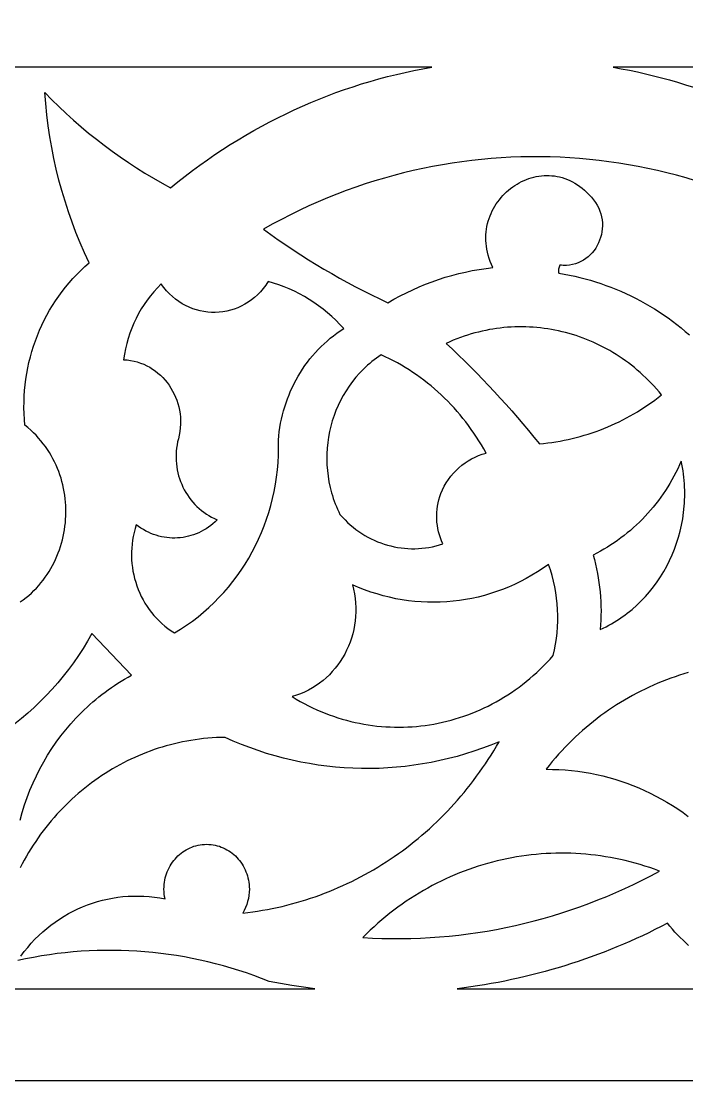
# Model space of a CAD drawing. Extents: x -1429 to -724, y 80 to 630.
# Drawn here: x -1075.7 to -1039.6, y 144.7 to 202.2 of the extents above; entities that cross this region are included whole.
import ezdxf

# ---------------------------------------------------------------- set-up
doc = ezdxf.new("R2010")
doc.units = 0
doc.layers.add('LAYER_1', color=18, linetype='CONTINUOUS')

msp = doc.modelspace()

# ---------------------------------------------------------------- linework, layer by layer
at = {"layer": 'LAYER_1'}
for points in [[(-784.299, 144.673), (-1369.299, 144.673), (-1369.299, 569.673), (-994.512, 569.673), (-784.299, 409.912)], [(-1062.364, 187.948), (-1062.431, 187.85), (-1062.571, 187.665), (-1062.72, 187.491), (-1062.877, 187.33), (-1063.042, 187.182), (-1063.213, 187.046), (-1063.39, 186.922), (-1063.573, 186.811), (-1063.761, 186.712), (-1063.954, 186.626), (-1064.15, 186.552), (-1064.35, 186.491), (-1064.552, 186.442), (-1064.756, 186.406), (-1064.961, 186.383), (-1065.168, 186.372), (-1065.375, 186.373), (-1065.581, 186.388), (-1065.786, 186.414), (-1065.99, 186.454), (-1066.192, 186.506), (-1066.391, 186.571), (-1066.587, 186.648), (-1066.779, 186.738), (-1066.966, 186.841), (-1067.149, 186.956), (-1067.325, 187.085), (-1067.496, 187.226), (-1067.659, 187.379), (-1067.815, 187.546), (-1067.89, 187.634), (-1067.963, 187.725), (-1068.034, 187.819), (-1068.102, 187.917), (-1068.307, 187.71), (-1068.501, 187.495), (-1068.687, 187.272), (-1068.862, 187.041), (-1069.028, 186.802), (-1069.184, 186.557), (-1069.329, 186.305), (-1069.464, 186.048), (-1069.588, 185.784), (-1069.702, 185.515), (-1069.804, 185.24), (-1069.896, 184.961), (-1069.976, 184.678), (-1070.044, 184.391), (-1070.101, 184.099), (-1070.145, 183.805), (-1069.953, 183.791), (-1069.764, 183.765), (-1069.58, 183.728), (-1069.4, 183.681), (-1069.224, 183.623), (-1069.054, 183.555), (-1068.888, 183.478), (-1068.728, 183.392), (-1068.574, 183.296), (-1068.426, 183.193), (-1068.284, 183.081), (-1068.148, 182.962), (-1068.019, 182.835), (-1067.897, 182.701), (-1067.782, 182.561), (-1067.674, 182.414), (-1067.575, 182.262), (-1067.483, 182.104), (-1067.399, 181.941), (-1067.324, 181.773), (-1067.258, 181.6), (-1067.2, 181.424), (-1067.152, 181.244), (-1067.113, 181.06), (-1067.084, 180.874), (-1067.065, 180.685), (-1067.056, 180.494), (-1067.058, 180.301), (-1067.07, 180.106), (-1067.093, 179.911), (-1067.128, 179.714), (-1067.174, 179.517), (-1067.215, 179.347), (-1067.247, 179.176), (-1067.272, 179.005), (-1067.289, 178.835), (-1067.298, 178.664), (-1067.299, 178.495), (-1067.293, 178.326), (-1067.28, 178.159), (-1067.26, 177.993), (-1067.232, 177.829), (-1067.198, 177.667), (-1067.157, 177.507), (-1067.108, 177.349), (-1067.054, 177.194), (-1066.992, 177.041), (-1066.925, 176.892), (-1066.851, 176.746), (-1066.771, 176.604), (-1066.684, 176.465), (-1066.592, 176.331), (-1066.494, 176.201), (-1066.391, 176.075), (-1066.281, 175.954), (-1066.166, 175.838), (-1066.046, 175.728), (-1065.921, 175.622), (-1065.79, 175.523), (-1065.654, 175.429), (-1065.514, 175.342), (-1065.368, 175.261), (-1065.218, 175.187), (-1065.064, 175.12), (-1065.178, 175.009), (-1065.296, 174.905), (-1065.418, 174.807), (-1065.543, 174.716), (-1065.671, 174.631), (-1065.802, 174.553), (-1065.935, 174.481), (-1066.071, 174.416), (-1066.208, 174.357), (-1066.348, 174.305), (-1066.489, 174.26), (-1066.632, 174.221), (-1066.776, 174.189), (-1066.921, 174.163), (-1067.067, 174.144), (-1067.214, 174.132), (-1067.361, 174.126), (-1067.508, 174.127), (-1067.655, 174.135), (-1067.801, 174.149), (-1067.947, 174.17), (-1068.093, 174.198), (-1068.237, 174.233), (-1068.381, 174.274), (-1068.523, 174.322), (-1068.663, 174.377), (-1068.802, 174.439), (-1068.938, 174.507), (-1069.072, 174.582), (-1069.204, 174.665), (-1069.333, 174.754), (-1069.459, 174.85), (-1069.523, 174.64), (-1069.578, 174.43), (-1069.624, 174.219), (-1069.66, 174.008), (-1069.688, 173.796), (-1069.707, 173.584), (-1069.716, 173.372), (-1069.718, 173.161), (-1069.71, 172.951), (-1069.694, 172.742), (-1069.67, 172.534), (-1069.637, 172.328), (-1069.596, 172.124), (-1069.547, 171.922), (-1069.49, 171.723), (-1069.425, 171.526), (-1069.352, 171.333), (-1069.272, 171.143), (-1069.183, 170.956), (-1069.088, 170.773), (-1068.985, 170.595), (-1068.874, 170.42), (-1068.756, 170.251), (-1068.631, 170.087), (-1068.499, 169.927), (-1068.36, 169.774), (-1068.215, 169.626), (-1068.062, 169.484), (-1067.903, 169.349), (-1067.737, 169.22), (-1067.565, 169.099), (-1067.386, 168.984), (-1067.054, 169.186), (-1066.729, 169.399), (-1066.413, 169.623), (-1066.106, 169.858), (-1065.808, 170.102), (-1065.519, 170.357), (-1065.239, 170.621), (-1064.969, 170.894), (-1064.708, 171.176), (-1064.457, 171.466), (-1064.216, 171.765), (-1063.986, 172.072), (-1063.765, 172.387), (-1063.555, 172.709), (-1063.355, 173.038), (-1063.167, 173.374), (-1062.989, 173.717), (-1062.822, 174.066), (-1062.666, 174.42), (-1062.522, 174.78), (-1062.39, 175.146), (-1062.269, 175.517), (-1062.16, 175.892), (-1062.063, 176.271), (-1061.978, 176.655), (-1061.906, 177.043), (-1061.846, 177.434), (-1061.799, 177.828), (-1061.765, 178.225), (-1061.744, 178.624), (-1061.736, 179.026), (-1061.742, 179.43), (-1061.721, 179.664), (-1061.695, 179.897), (-1061.662, 180.128), (-1061.622, 180.357), (-1061.576, 180.584), (-1061.523, 180.809), (-1061.465, 181.031), (-1061.4, 181.252), (-1061.329, 181.47), (-1061.252, 181.685), (-1061.169, 181.898), (-1061.08, 182.107), (-1060.986, 182.314), (-1060.886, 182.517), (-1060.78, 182.718), (-1060.669, 182.915), (-1060.552, 183.108), (-1060.429, 183.298), (-1060.302, 183.483), (-1060.169, 183.665), (-1060.031, 183.843), (-1059.888, 184.017), (-1059.74, 184.186), (-1059.587, 184.351), (-1059.429, 184.512), (-1059.266, 184.667), (-1059.099, 184.818), (-1058.927, 184.964), (-1058.75, 185.105), (-1058.569, 185.24), (-1058.384, 185.37), (-1058.194, 185.495), (-1058.406, 185.723), (-1058.626, 185.943), (-1058.852, 186.154), (-1059.084, 186.356), (-1059.323, 186.55), (-1059.568, 186.734), (-1059.819, 186.91), (-1060.076, 187.075), (-1060.337, 187.232), (-1060.604, 187.379), (-1060.876, 187.516), (-1061.152, 187.643), (-1061.433, 187.76), (-1061.718, 187.866), (-1062.007, 187.963), (-1062.3, 188.049)], [(-1048.707, 185.588), (-1048.906, 185.584), (-1049.105, 185.575), (-1049.304, 185.562), (-1049.503, 185.545), (-1049.702, 185.524), (-1049.9, 185.498), (-1050.099, 185.468), (-1050.297, 185.434), (-1050.495, 185.396), (-1050.692, 185.353), (-1050.89, 185.307), (-1051.086, 185.256), (-1051.282, 185.2), (-1051.478, 185.14), (-1051.672, 185.076), (-1051.867, 185.008), (-1052.06, 184.935), (-1052.252, 184.858), (-1052.444, 184.777), (-1052.634, 184.691), (-1052.298, 184.371), (-1051.965, 184.049), (-1051.634, 183.724), (-1051.305, 183.396), (-1050.98, 183.066), (-1050.657, 182.732), (-1050.337, 182.395), (-1050.019, 182.056), (-1049.705, 181.714), (-1049.393, 181.369), (-1049.084, 181.021), (-1048.777, 180.67), (-1048.474, 180.317), (-1048.173, 179.961), (-1047.875, 179.602), (-1047.581, 179.241), (-1047.355, 179.262), (-1047.131, 179.287), (-1046.907, 179.317), (-1046.684, 179.35), (-1046.462, 179.388), (-1046.24, 179.43), (-1046.02, 179.476), (-1045.8, 179.526), (-1045.582, 179.58), (-1045.364, 179.638), (-1045.148, 179.7), (-1044.933, 179.766), (-1044.719, 179.836), (-1044.506, 179.911), (-1044.295, 179.988), (-1044.085, 180.07), (-1043.876, 180.156), (-1043.669, 180.246), (-1043.463, 180.339), (-1043.259, 180.436), (-1043.057, 180.537), (-1042.856, 180.642), (-1042.657, 180.751), (-1042.46, 180.863), (-1042.264, 180.979), (-1042.07, 181.099), (-1041.879, 181.223), (-1041.689, 181.35), (-1041.501, 181.481), (-1041.315, 181.615), (-1041.132, 181.753), (-1040.95, 181.895), (-1041.086, 182.059), (-1041.225, 182.22), (-1041.367, 182.377), (-1041.511, 182.53), (-1041.658, 182.68), (-1041.807, 182.827), (-1041.959, 182.969), (-1042.113, 183.109), (-1042.269, 183.244), (-1042.427, 183.376), (-1042.587, 183.504), (-1042.75, 183.629), (-1042.915, 183.749), (-1043.081, 183.867), (-1043.25, 183.98), (-1043.42, 184.09), (-1043.592, 184.196), (-1043.766, 184.298), (-1043.942, 184.396), (-1044.119, 184.491), (-1044.298, 184.582), (-1044.478, 184.668), (-1044.66, 184.752), (-1044.843, 184.831), (-1045.028, 184.906), (-1045.213, 184.978), (-1045.4, 185.046), (-1045.588, 185.11), (-1045.778, 185.169), (-1045.968, 185.225), (-1046.159, 185.277), (-1046.351, 185.325), (-1046.544, 185.37), (-1046.738, 185.41), (-1046.933, 185.446), (-1047.128, 185.478), (-1047.324, 185.506), (-1047.52, 185.53), (-1047.717, 185.55), (-1047.914, 185.566), (-1048.112, 185.578), (-1048.31, 185.585), (-1048.509, 185.589)], [(-1056.296, 183.978), (-1056.422, 183.888), (-1056.546, 183.795), (-1056.668, 183.7), (-1056.786, 183.602), (-1056.902, 183.501), (-1057.125, 183.293), (-1057.338, 183.075), (-1057.539, 182.848), (-1057.728, 182.613), (-1057.906, 182.37), (-1058.073, 182.119), (-1058.228, 181.861), (-1058.37, 181.597), (-1058.501, 181.326), (-1058.62, 181.05), (-1058.726, 180.769), (-1058.82, 180.484), (-1058.902, 180.194), (-1058.971, 179.901), (-1059.027, 179.604), (-1059.07, 179.305), (-1059.101, 179.004), (-1059.118, 178.702), (-1059.121, 178.398), (-1059.112, 178.093), (-1059.089, 177.788), (-1059.052, 177.484), (-1059.002, 177.18), (-1058.937, 176.878), (-1058.859, 176.577), (-1058.814, 176.428), (-1058.766, 176.279), (-1058.714, 176.131), (-1058.659, 175.983), (-1058.6, 175.836), (-1058.538, 175.691), (-1058.472, 175.546), (-1058.402, 175.402), (-1058.268, 175.252), (-1058.13, 175.108), (-1057.987, 174.969), (-1057.841, 174.837), (-1057.691, 174.711), (-1057.536, 174.591), (-1057.379, 174.478), (-1057.218, 174.37), (-1057.054, 174.269), (-1056.887, 174.175), (-1056.717, 174.086), (-1056.544, 174.005), (-1056.369, 173.929), (-1056.192, 173.861), (-1056.013, 173.799), (-1055.832, 173.743), (-1055.649, 173.695), (-1055.464, 173.653), (-1055.278, 173.618), (-1055.091, 173.59), (-1054.903, 173.569), (-1054.714, 173.555), (-1054.524, 173.548), (-1054.334, 173.547), (-1054.143, 173.555), (-1053.953, 173.569), (-1053.762, 173.59), (-1053.572, 173.619), (-1053.382, 173.655), (-1053.192, 173.699), (-1053.003, 173.75), (-1052.815, 173.808), (-1052.887, 173.97), (-1052.95, 174.134), (-1053.005, 174.301), (-1053.051, 174.471), (-1053.089, 174.642), (-1053.118, 174.815), (-1053.138, 174.988), (-1053.15, 175.163), (-1053.153, 175.338), (-1053.148, 175.513), (-1053.134, 175.688), (-1053.111, 175.862), (-1053.08, 176.035), (-1053.04, 176.206), (-1052.991, 176.376), (-1052.934, 176.544), (-1052.843, 176.745), (-1052.743, 176.939), (-1052.633, 177.126), (-1052.513, 177.306), (-1052.384, 177.477), (-1052.246, 177.64), (-1052.101, 177.795), (-1051.947, 177.941), (-1051.785, 178.077), (-1051.617, 178.203), (-1051.441, 178.32), (-1051.26, 178.426), (-1051.072, 178.522), (-1050.879, 178.606), (-1050.68, 178.68), (-1050.476, 178.741), (-1050.6, 178.962), (-1050.727, 179.181), (-1050.859, 179.396), (-1050.994, 179.608), (-1051.133, 179.817), (-1051.277, 180.023), (-1051.423, 180.226), (-1051.574, 180.425), (-1051.728, 180.62), (-1051.886, 180.813), (-1052.048, 181.001), (-1052.213, 181.187), (-1052.382, 181.368), (-1052.554, 181.546), (-1052.729, 181.72), (-1052.907, 181.891), (-1053.089, 182.058), (-1053.274, 182.22), (-1053.462, 182.379), (-1053.653, 182.534), (-1053.848, 182.685), (-1054.045, 182.832), (-1054.245, 182.975), (-1054.448, 183.113), (-1054.653, 183.248), (-1054.862, 183.378), (-1055.073, 183.503), (-1055.286, 183.625), (-1055.503, 183.742), (-1055.721, 183.854), (-1055.943, 183.962), (-1056.166, 184.065)], [(-1039.974, 178.096), (-1040.071, 177.89), (-1040.173, 177.686), (-1040.278, 177.485), (-1040.387, 177.287), (-1040.501, 177.092), (-1040.618, 176.9), (-1040.739, 176.71), (-1040.864, 176.524), (-1040.992, 176.341), (-1041.125, 176.161), (-1041.261, 175.984), (-1041.4, 175.81), (-1041.544, 175.639), (-1041.69, 175.472), (-1041.84, 175.309), (-1041.994, 175.149), (-1042.15, 174.992), (-1042.31, 174.839), (-1042.474, 174.69), (-1042.64, 174.544), (-1042.809, 174.402), (-1042.982, 174.264), (-1043.157, 174.13), (-1043.336, 174), (-1043.517, 173.874), (-1043.701, 173.751), (-1043.888, 173.634), (-1044.077, 173.52), (-1044.27, 173.41), (-1044.464, 173.305), (-1044.662, 173.204), (-1044.595, 172.958), (-1044.534, 172.709), (-1044.479, 172.46), (-1044.43, 172.21), (-1044.386, 171.958), (-1044.347, 171.706), (-1044.314, 171.453), (-1044.287, 171.199), (-1044.266, 170.945), (-1044.25, 170.69), (-1044.24, 170.435), (-1044.236, 170.179), (-1044.238, 169.923), (-1044.245, 169.667), (-1044.258, 169.412), (-1044.276, 169.156), (-1044.12, 169.231), (-1043.966, 169.308), (-1043.814, 169.39), (-1043.665, 169.474), (-1043.517, 169.561), (-1043.373, 169.652), (-1043.23, 169.745), (-1043.09, 169.842), (-1042.953, 169.941), (-1042.818, 170.043), (-1042.685, 170.148), (-1042.555, 170.256), (-1042.302, 170.479), (-1042.06, 170.713), (-1041.828, 170.957), (-1041.607, 171.21), (-1041.397, 171.472), (-1041.198, 171.743), (-1041.01, 172.022), (-1040.834, 172.309), (-1040.67, 172.603), (-1040.518, 172.904), (-1040.378, 173.211), (-1040.25, 173.524), (-1040.135, 173.844), (-1040.033, 174.168), (-1039.944, 174.497), (-1039.868, 174.83), (-1039.805, 175.167), (-1039.757, 175.508), (-1039.722, 175.851), (-1039.709, 176.024), (-1039.701, 176.197), (-1039.695, 176.371), (-1039.694, 176.546), (-1039.696, 176.721), (-1039.702, 176.896), (-1039.711, 177.071), (-1039.724, 177.247), (-1039.741, 177.423), (-1039.761, 177.6), (-1039.786, 177.776), (-1039.814, 177.952), (-1039.846, 178.129), (-1039.882, 178.305)], [(-1047.38, 172.486), (-1047.68, 172.289), (-1047.986, 172.103), (-1048.296, 171.928), (-1048.61, 171.764), (-1048.928, 171.611), (-1049.249, 171.469), (-1049.575, 171.338), (-1049.903, 171.218), (-1050.234, 171.11), (-1050.568, 171.012), (-1050.904, 170.926), (-1051.243, 170.851), (-1051.583, 170.787), (-1051.925, 170.734), (-1052.268, 170.693), (-1052.612, 170.663), (-1052.957, 170.645), (-1053.302, 170.638), (-1053.648, 170.642), (-1053.994, 170.657), (-1054.34, 170.685), (-1054.685, 170.723), (-1055.029, 170.773), (-1055.372, 170.835), (-1055.714, 170.909), (-1056.055, 170.993), (-1056.393, 171.09), (-1056.73, 171.198), (-1057.064, 171.318), (-1057.395, 171.45), (-1057.724, 171.593), (-1057.662, 171.346), (-1057.614, 171.099), (-1057.578, 170.852), (-1057.554, 170.606), (-1057.542, 170.36), (-1057.542, 170.116), (-1057.554, 169.873), (-1057.577, 169.633), (-1057.611, 169.395), (-1057.656, 169.16), (-1057.712, 168.929), (-1057.779, 168.701), (-1057.856, 168.477), (-1057.943, 168.257), (-1058.04, 168.043), (-1058.146, 167.833), (-1058.262, 167.63), (-1058.388, 167.432), (-1058.522, 167.241), (-1058.666, 167.057), (-1058.818, 166.88), (-1058.978, 166.71), (-1059.147, 166.549), (-1059.324, 166.396), (-1059.508, 166.251), (-1059.7, 166.116), (-1059.9, 165.991), (-1060.107, 165.875), (-1060.32, 165.77), (-1060.54, 165.676), (-1060.767, 165.592), (-1061.001, 165.521), (-1060.783, 165.389), (-1060.563, 165.263), (-1060.341, 165.142), (-1060.118, 165.027), (-1059.894, 164.917), (-1059.668, 164.813), (-1059.44, 164.715), (-1059.211, 164.622), (-1058.981, 164.534), (-1058.75, 164.452), (-1058.518, 164.375), (-1058.285, 164.303), (-1058.051, 164.237), (-1057.816, 164.177), (-1057.58, 164.122), (-1057.344, 164.072), (-1057.107, 164.027), (-1056.87, 163.988), (-1056.632, 163.955), (-1056.394, 163.926), (-1056.155, 163.903), (-1055.917, 163.885), (-1055.678, 163.873), (-1055.44, 163.865), (-1055.201, 163.863), (-1054.963, 163.866), (-1054.725, 163.875), (-1054.487, 163.889), (-1054.25, 163.907), (-1054.013, 163.931), (-1053.777, 163.961), (-1053.541, 163.995), (-1053.306, 164.035), (-1053.072, 164.079), (-1052.839, 164.129), (-1052.606, 164.184), (-1052.375, 164.244), (-1052.145, 164.309), (-1051.916, 164.379), (-1051.689, 164.455), (-1051.463, 164.535), (-1051.238, 164.62), (-1051.015, 164.711), (-1050.794, 164.806), (-1050.574, 164.907), (-1050.356, 165.012), (-1050.14, 165.122), (-1049.926, 165.238), (-1049.714, 165.358), (-1049.504, 165.483), (-1049.296, 165.613), (-1049.091, 165.748), (-1048.888, 165.888), (-1048.687, 166.033), (-1048.489, 166.183), (-1048.293, 166.337), (-1048.101, 166.497), (-1047.911, 166.661), (-1047.724, 166.83), (-1047.539, 167.004), (-1047.358, 167.183), (-1047.18, 167.366), (-1047.005, 167.554), (-1046.833, 167.747), (-1046.763, 168.055), (-1046.704, 168.365), (-1046.657, 168.676), (-1046.621, 168.988), (-1046.597, 169.301), (-1046.584, 169.615), (-1046.583, 169.928), (-1046.593, 170.241), (-1046.615, 170.554), (-1046.647, 170.865), (-1046.692, 171.175), (-1046.748, 171.484), (-1046.815, 171.79), (-1046.893, 172.094), (-1046.983, 172.396), (-1047.084, 172.694)], [(-1046.684, 157.023), (-1046.952, 157.015), (-1047.22, 157.002), (-1047.488, 156.984), (-1047.756, 156.961), (-1048.023, 156.933), (-1048.289, 156.901), (-1048.554, 156.864), (-1048.819, 156.822), (-1049.083, 156.775), (-1049.347, 156.723), (-1049.609, 156.667), (-1049.87, 156.606), (-1050.131, 156.541), (-1050.39, 156.47), (-1050.648, 156.395), (-1050.905, 156.315), (-1051.161, 156.231), (-1051.415, 156.142), (-1051.668, 156.048), (-1051.92, 155.95), (-1052.17, 155.847), (-1052.418, 155.74), (-1052.665, 155.628), (-1052.91, 155.511), (-1053.154, 155.39), (-1053.395, 155.264), (-1053.635, 155.134), (-1053.873, 155), (-1054.109, 154.86), (-1054.343, 154.717), (-1054.574, 154.569), (-1054.804, 154.416), (-1055.031, 154.259), (-1055.256, 154.098), (-1055.479, 153.932), (-1055.699, 153.762), (-1055.917, 153.587), (-1056.133, 153.408), (-1056.345, 153.225), (-1056.556, 153.037), (-1056.763, 152.845), (-1056.968, 152.649), (-1057.169, 152.448), (-1056.646, 152.42), (-1056.124, 152.401), (-1055.601, 152.391), (-1055.079, 152.39), (-1054.557, 152.399), (-1054.036, 152.417), (-1053.516, 152.445), (-1052.997, 152.481), (-1052.478, 152.527), (-1051.961, 152.581), (-1051.445, 152.645), (-1050.93, 152.718), (-1050.416, 152.8), (-1049.904, 152.892), (-1049.394, 152.992), (-1048.885, 153.101), (-1048.378, 153.219), (-1047.873, 153.346), (-1047.37, 153.482), (-1046.869, 153.627), (-1046.371, 153.781), (-1045.875, 153.944), (-1045.381, 154.115), (-1044.89, 154.296), (-1044.401, 154.485), (-1043.916, 154.683), (-1043.433, 154.889), (-1042.953, 155.105), (-1042.477, 155.329), (-1042.004, 155.561), (-1041.534, 155.802), (-1041.067, 156.052), (-1041.329, 156.149), (-1041.592, 156.241), (-1041.856, 156.327), (-1042.121, 156.409), (-1042.387, 156.485), (-1042.653, 156.556), (-1042.919, 156.622), (-1043.187, 156.683), (-1043.454, 156.739), (-1043.723, 156.79), (-1043.991, 156.836), (-1044.26, 156.877), (-1044.529, 156.913), (-1044.798, 156.944), (-1045.068, 156.971), (-1045.337, 156.992), (-1045.607, 157.008), (-1045.876, 157.019), (-1046.146, 157.025), (-1046.415, 157.027)]]:
    msp.add_lwpolyline(points, close=True, dxfattribs=at)
for points in [[(-1075.75, 170.659), (-1075.592, 170.773), (-1075.44, 170.892), (-1075.292, 171.016), (-1075.15, 171.144), (-1075.012, 171.276), (-1074.88, 171.413), (-1074.753, 171.553), (-1074.63, 171.698), (-1074.513, 171.846), (-1074.401, 171.997), (-1074.295, 172.152), (-1074.193, 172.31), (-1074.097, 172.471), (-1074.005, 172.634), (-1073.919, 172.801), (-1073.839, 172.97), (-1073.764, 173.141), (-1073.694, 173.315), (-1073.629, 173.49), (-1073.57, 173.668), (-1073.516, 173.847), (-1073.467, 174.028), (-1073.424, 174.21), (-1073.386, 174.393), (-1073.354, 174.578), (-1073.327, 174.764), (-1073.306, 174.95), (-1073.291, 175.137), (-1073.281, 175.324), (-1073.276, 175.512), (-1073.277, 175.7), (-1073.284, 175.888), (-1073.296, 176.076), (-1073.314, 176.263), (-1073.338, 176.45), (-1073.367, 176.636), (-1073.402, 176.822), (-1073.443, 177.006), (-1073.49, 177.19), (-1073.542, 177.372), (-1073.601, 177.553), (-1073.665, 177.732), (-1073.735, 177.909), (-1073.811, 178.085), (-1073.892, 178.258), (-1073.98, 178.429), (-1074.074, 178.598), (-1074.173, 178.764), (-1074.279, 178.928), (-1074.39, 179.089), (-1074.508, 179.246), (-1074.632, 179.401), (-1074.761, 179.552), (-1074.897, 179.7), (-1075.039, 179.844), (-1075.187, 179.984), (-1075.342, 180.12), (-1075.502, 180.253), (-1075.528, 180.568), (-1075.545, 180.883), (-1075.552, 181.197), (-1075.55, 181.51), (-1075.538, 181.822), (-1075.518, 182.133), (-1075.488, 182.442), (-1075.449, 182.749), (-1075.401, 183.054), (-1075.344, 183.358), (-1075.279, 183.659), (-1075.205, 183.957), (-1075.122, 184.252), (-1075.031, 184.545), (-1074.931, 184.834), (-1074.822, 185.12), (-1074.706, 185.402), (-1074.581, 185.68), (-1074.448, 185.955), (-1074.307, 186.225), (-1074.158, 186.49), (-1074.002, 186.751), (-1073.837, 187.007), (-1073.664, 187.258), (-1073.484, 187.504), (-1073.297, 187.744), (-1073.102, 187.979), (-1072.899, 188.208), (-1072.69, 188.43), (-1072.473, 188.647), (-1072.248, 188.856), (-1072.017, 189.059), (-1072.268, 189.603), (-1072.506, 190.152), (-1072.731, 190.707), (-1072.942, 191.267), (-1073.14, 191.833), (-1073.325, 192.402), (-1073.496, 192.977), (-1073.654, 193.555), (-1073.798, 194.137), (-1073.928, 194.723), (-1074.045, 195.313), (-1074.147, 195.905), (-1074.236, 196.5), (-1074.311, 197.098), (-1074.372, 197.698), (-1074.419, 198.301), (-1074.039, 197.914), (-1073.653, 197.535), (-1073.26, 197.164), (-1072.86, 196.802), (-1072.454, 196.448), (-1072.041, 196.102), (-1071.622, 195.765), (-1071.198, 195.437), (-1070.767, 195.118), (-1070.33, 194.807), (-1069.887, 194.505), (-1069.439, 194.213), (-1068.985, 193.929), (-1068.526, 193.655), (-1068.061, 193.39), (-1067.592, 193.134), (-1067.202, 193.452), (-1066.807, 193.763), (-1066.409, 194.067), (-1066.006, 194.364), (-1065.599, 194.654), (-1065.189, 194.937), (-1064.774, 195.212), (-1064.356, 195.48), (-1063.935, 195.741), (-1063.509, 195.995), (-1063.08, 196.241), (-1062.648, 196.48), (-1062.213, 196.712), (-1061.774, 196.936), (-1061.332, 197.153), (-1060.887, 197.363), (-1060.439, 197.565), (-1059.989, 197.759), (-1059.535, 197.946), (-1059.079, 198.125), (-1058.62, 198.297), (-1058.159, 198.461), (-1057.695, 198.617), (-1057.229, 198.766), (-1056.761, 198.907), (-1056.29, 199.04), (-1055.818, 199.165), (-1055.343, 199.282), (-1054.867, 199.392), (-1054.388, 199.494), (-1053.908, 199.587), (-1053.427, 199.673), (-1100.171, 199.673)], [(-998.822, 199.673), (-1043.582, 199.673), (-1043.139, 199.594), (-1042.698, 199.509), (-1042.258, 199.417), (-1041.82, 199.318), (-1041.383, 199.213), (-1040.948, 199.1), (-1040.515, 198.982), (-1040.083, 198.856), (-1039.654, 198.725), (-1039.226, 198.586)], [(-1039.106, 193.514), (-1039.621, 193.667), (-1040.138, 193.81), (-1040.658, 193.945), (-1041.179, 194.069), (-1041.702, 194.184), (-1042.226, 194.29), (-1042.752, 194.386), (-1043.279, 194.472), (-1043.807, 194.549), (-1044.336, 194.616), (-1044.866, 194.674), (-1045.397, 194.722), (-1045.929, 194.76), (-1046.461, 194.789), (-1046.994, 194.809), (-1047.526, 194.818), (-1048.06, 194.818), (-1048.593, 194.809), (-1049.126, 194.79), (-1049.659, 194.761), (-1050.191, 194.722), (-1050.723, 194.674), (-1051.255, 194.616), (-1051.786, 194.549), (-1052.316, 194.471), (-1052.845, 194.385), (-1053.373, 194.288), (-1053.9, 194.182), (-1054.426, 194.066), (-1054.951, 193.94), (-1055.473, 193.804), (-1055.994, 193.659), (-1056.514, 193.504), (-1057.031, 193.339), (-1057.547, 193.165), (-1058.06, 192.981), (-1058.571, 192.786), (-1059.079, 192.583), (-1059.585, 192.369), (-1060.089, 192.146), (-1060.59, 191.912), (-1061.087, 191.669), (-1061.582, 191.416), (-1062.074, 191.154), (-1062.562, 190.881), (-1062.161, 190.593), (-1061.757, 190.311), (-1061.35, 190.033), (-1060.94, 189.761), (-1060.527, 189.494), (-1060.111, 189.231), (-1059.693, 188.974), (-1059.271, 188.722), (-1058.847, 188.475), (-1058.42, 188.233), (-1057.99, 187.997), (-1057.558, 187.766), (-1057.123, 187.54), (-1056.686, 187.319), (-1056.246, 187.103), (-1055.803, 186.893), (-1055.473, 187.085), (-1055.138, 187.267), (-1054.798, 187.44), (-1054.455, 187.603), (-1054.109, 187.757), (-1053.758, 187.901), (-1053.405, 188.036), (-1053.048, 188.16), (-1052.689, 188.275), (-1052.326, 188.381), (-1051.961, 188.476), (-1051.594, 188.562), (-1051.224, 188.637), (-1050.852, 188.703), (-1050.478, 188.758), (-1050.103, 188.803), (-1050.18, 188.97), (-1050.247, 189.137), (-1050.306, 189.303), (-1050.356, 189.468), (-1050.398, 189.632), (-1050.431, 189.795), (-1050.456, 189.957), (-1050.474, 190.117), (-1050.484, 190.276), (-1050.486, 190.432), (-1050.481, 190.588), (-1050.469, 190.741), (-1050.45, 190.892), (-1050.425, 191.04), (-1050.393, 191.186), (-1050.354, 191.33), (-1050.309, 191.471), (-1050.259, 191.61), (-1050.202, 191.745), (-1050.14, 191.877), (-1050.073, 192.007), (-1050.001, 192.132), (-1049.923, 192.255), (-1049.841, 192.373), (-1049.754, 192.488), (-1049.662, 192.6), (-1049.566, 192.707), (-1049.466, 192.81), (-1049.363, 192.908), (-1049.255, 193.003), (-1049.145, 193.092), (-1049.03, 193.177), (-1048.913, 193.258), (-1048.793, 193.333), (-1048.67, 193.403), (-1048.544, 193.468), (-1048.416, 193.527), (-1048.286, 193.582), (-1048.154, 193.63), (-1048.02, 193.673), (-1047.885, 193.709), (-1047.748, 193.74), (-1047.61, 193.765), (-1047.471, 193.783), (-1047.331, 193.795), (-1047.19, 193.8), (-1047.049, 193.799), (-1046.908, 193.79), (-1046.766, 193.775), (-1046.625, 193.753), (-1046.484, 193.723), (-1046.343, 193.686), (-1046.203, 193.641), (-1046.064, 193.589), (-1045.926, 193.529), (-1045.789, 193.461), (-1045.654, 193.385), (-1045.52, 193.301), (-1045.388, 193.208), (-1045.258, 193.107), (-1045.131, 192.997), (-1045.005, 192.879), (-1044.882, 192.752), (-1044.762, 192.616), (-1044.641, 192.476), (-1044.534, 192.332), (-1044.441, 192.182), (-1044.362, 192.029), (-1044.296, 191.873), (-1044.243, 191.715), (-1044.204, 191.554), (-1044.176, 191.393), (-1044.161, 191.231), (-1044.158, 191.069), (-1044.167, 190.908), (-1044.187, 190.749), (-1044.218, 190.591), (-1044.259, 190.437), (-1044.311, 190.287), (-1044.373, 190.14), (-1044.444, 189.999), (-1044.525, 189.863), (-1044.615, 189.734), (-1044.714, 189.612), (-1044.821, 189.497), (-1044.936, 189.39), (-1045.059, 189.293), (-1045.19, 189.205), (-1045.328, 189.128), (-1045.472, 189.062), (-1045.624, 189.007), (-1045.781, 188.965), (-1045.945, 188.936), (-1046.114, 188.921), (-1046.288, 188.92), (-1046.377, 188.925), (-1046.467, 188.935), (-1046.492, 188.883), (-1046.512, 188.83), (-1046.527, 188.776), (-1046.538, 188.72), (-1046.544, 188.664), (-1046.545, 188.607), (-1046.541, 188.55), (-1046.532, 188.494), (-1046.242, 188.445), (-1045.952, 188.39), (-1045.665, 188.33), (-1045.378, 188.263), (-1045.094, 188.19), (-1044.812, 188.111), (-1044.531, 188.026), (-1044.252, 187.935), (-1043.975, 187.839), (-1043.701, 187.736), (-1043.429, 187.628), (-1043.158, 187.514), (-1042.891, 187.395), (-1042.625, 187.269), (-1042.363, 187.138), (-1042.103, 187.002), (-1041.845, 186.86), (-1041.59, 186.713), (-1041.339, 186.56), (-1041.09, 186.402), (-1040.844, 186.238), (-1040.601, 186.069), (-1040.361, 185.895), (-1040.125, 185.716), (-1039.892, 185.532), (-1039.662, 185.342), (-1039.436, 185.147)], [(-1075.762, 158.821), (-1075.647, 159.237), (-1075.52, 159.647), (-1075.379, 160.052), (-1075.225, 160.451), (-1075.058, 160.844), (-1074.879, 161.231), (-1074.687, 161.61), (-1074.483, 161.983), (-1074.267, 162.348), (-1074.039, 162.704), (-1073.8, 163.053), (-1073.549, 163.393), (-1073.287, 163.725), (-1073.014, 164.047), (-1072.729, 164.359), (-1072.435, 164.662), (-1072.283, 164.809), (-1072.13, 164.954), (-1071.973, 165.096), (-1071.814, 165.235), (-1071.652, 165.372), (-1071.488, 165.506), (-1071.322, 165.637), (-1071.153, 165.766), (-1070.981, 165.891), (-1070.808, 166.014), (-1070.631, 166.133), (-1070.453, 166.25), (-1070.272, 166.363), (-1070.089, 166.473), (-1069.903, 166.58), (-1069.716, 166.684), (-1071.871, 168.947), (-1072.103, 168.539), (-1072.347, 168.139), (-1072.601, 167.746), (-1072.866, 167.363), (-1073.141, 166.988), (-1073.427, 166.622), (-1073.722, 166.266), (-1074.027, 165.918), (-1074.342, 165.581), (-1074.667, 165.253), (-1075, 164.935), (-1075.342, 164.628), (-1075.694, 164.331), (-1076.053, 164.045)], [(-1039.5, 166.825), (-1039.741, 166.754), (-1039.981, 166.679), (-1040.219, 166.6), (-1040.456, 166.517), (-1040.692, 166.43), (-1040.926, 166.338), (-1041.159, 166.243), (-1041.391, 166.144), (-1041.621, 166.04), (-1041.849, 165.932), (-1042.075, 165.821), (-1042.3, 165.705), (-1042.523, 165.586), (-1042.745, 165.462), (-1042.964, 165.335), (-1043.181, 165.204), (-1043.397, 165.069), (-1043.61, 164.93), (-1043.822, 164.787), (-1044.031, 164.64), (-1044.238, 164.489), (-1044.443, 164.335), (-1044.646, 164.177), (-1044.846, 164.015), (-1045.044, 163.849), (-1045.24, 163.68), (-1045.433, 163.507), (-1045.623, 163.33), (-1045.811, 163.15), (-1045.997, 162.966), (-1046.179, 162.778), (-1046.359, 162.587), (-1046.536, 162.392), (-1046.711, 162.194), (-1046.882, 161.992), (-1047.051, 161.787), (-1047.216, 161.578), (-1046.869, 161.575), (-1046.522, 161.563), (-1046.177, 161.541), (-1045.834, 161.51), (-1045.492, 161.469), (-1045.151, 161.419), (-1044.813, 161.36), (-1044.476, 161.292), (-1044.142, 161.215), (-1043.811, 161.129), (-1043.481, 161.034), (-1043.155, 160.93), (-1042.831, 160.818), (-1042.511, 160.697), (-1042.193, 160.567), (-1041.879, 160.428), (-1041.568, 160.282), (-1041.262, 160.126), (-1040.958, 159.963), (-1040.659, 159.791), (-1040.364, 159.611), (-1040.074, 159.423), (-1039.787, 159.227), (-1039.506, 159.023)], [(-1075.718, 151.445), (-1075.538, 151.684), (-1075.351, 151.915), (-1075.156, 152.137), (-1074.955, 152.351), (-1074.748, 152.556), (-1074.533, 152.753), (-1074.313, 152.941), (-1074.088, 153.12), (-1073.856, 153.29), (-1073.62, 153.451), (-1073.378, 153.603), (-1073.132, 153.745), (-1072.881, 153.878), (-1072.626, 154.002), (-1072.367, 154.116), (-1072.105, 154.22), (-1071.839, 154.314), (-1071.569, 154.398), (-1071.297, 154.473), (-1071.022, 154.537), (-1070.745, 154.59), (-1070.466, 154.634), (-1070.185, 154.667), (-1069.902, 154.689), (-1069.618, 154.701), (-1069.332, 154.701), (-1069.046, 154.691), (-1068.759, 154.67), (-1068.472, 154.637), (-1068.185, 154.594), (-1067.898, 154.539), (-1067.923, 154.668), (-1067.94, 154.801), (-1067.951, 154.936), (-1067.955, 155.074), (-1067.952, 155.199), (-1067.943, 155.322), (-1067.928, 155.444), (-1067.908, 155.564), (-1067.882, 155.681), (-1067.851, 155.797), (-1067.814, 155.91), (-1067.773, 156.02), (-1067.727, 156.128), (-1067.675, 156.233), (-1067.62, 156.335), (-1067.559, 156.434), (-1067.495, 156.529), (-1067.426, 156.621), (-1067.353, 156.709), (-1067.276, 156.794), (-1067.196, 156.874), (-1067.112, 156.951), (-1067.024, 157.023), (-1066.934, 157.091), (-1066.84, 157.154), (-1066.743, 157.212), (-1066.643, 157.266), (-1066.54, 157.315), (-1066.435, 157.358), (-1066.327, 157.397), (-1066.217, 157.429), (-1066.105, 157.457), (-1065.991, 157.478), (-1065.875, 157.493), (-1065.758, 157.503), (-1065.639, 157.506), (-1065.519, 157.503), (-1065.402, 157.493), (-1065.286, 157.478), (-1065.172, 157.457), (-1065.06, 157.429), (-1064.95, 157.397), (-1064.842, 157.358), (-1064.737, 157.315), (-1064.634, 157.266), (-1064.534, 157.212), (-1064.437, 157.154), (-1064.343, 157.091), (-1064.253, 157.023), (-1064.165, 156.951), (-1064.081, 156.874), (-1064.001, 156.794), (-1063.924, 156.709), (-1063.851, 156.621), (-1063.782, 156.529), (-1063.718, 156.434), (-1063.658, 156.335), (-1063.602, 156.233), (-1063.551, 156.128), (-1063.504, 156.02), (-1063.463, 155.91), (-1063.426, 155.797), (-1063.395, 155.681), (-1063.369, 155.564), (-1063.349, 155.444), (-1063.334, 155.322), (-1063.325, 155.199), (-1063.322, 155.074), (-1063.328, 154.901), (-1063.345, 154.73), (-1063.374, 154.561), (-1063.414, 154.395), (-1063.465, 154.233), (-1063.526, 154.075), (-1063.598, 153.922), (-1063.68, 153.774), (-1063.41, 153.805), (-1063.141, 153.841), (-1062.873, 153.88), (-1062.605, 153.924), (-1062.339, 153.972), (-1062.074, 154.023), (-1061.81, 154.079), (-1061.547, 154.139), (-1061.286, 154.202), (-1061.025, 154.27), (-1060.766, 154.341), (-1060.508, 154.416), (-1060.251, 154.495), (-1059.996, 154.578), (-1059.743, 154.665), (-1059.49, 154.755), (-1059.239, 154.849), (-1058.99, 154.947), (-1058.742, 155.049), (-1058.496, 155.154), (-1058.251, 155.263), (-1058.008, 155.376), (-1057.767, 155.492), (-1057.528, 155.612), (-1057.29, 155.735), (-1057.054, 155.862), (-1056.82, 155.992), (-1056.588, 156.126), (-1056.357, 156.264), (-1056.129, 156.404), (-1055.902, 156.549), (-1055.678, 156.696), (-1055.456, 156.847), (-1055.235, 157.002), (-1055.017, 157.159), (-1054.801, 157.32), (-1054.587, 157.484), (-1054.375, 157.652), (-1054.166, 157.823), (-1053.959, 157.997), (-1053.754, 158.174), (-1053.552, 158.354), (-1053.352, 158.537), (-1053.154, 158.724), (-1052.959, 158.913), (-1052.767, 159.106), (-1052.577, 159.302), (-1052.389, 159.5), (-1052.204, 159.702), (-1052.022, 159.907), (-1051.843, 160.114), (-1051.666, 160.325), (-1051.492, 160.538), (-1051.321, 160.755), (-1051.152, 160.974), (-1050.987, 161.196), (-1050.824, 161.42), (-1050.665, 161.648), (-1050.508, 161.878), (-1050.354, 162.111), (-1050.204, 162.347), (-1050.056, 162.585), (-1049.911, 162.827), (-1049.77, 163.07), (-1050.221, 162.887), (-1050.674, 162.716), (-1051.131, 162.558), (-1051.59, 162.411), (-1052.051, 162.277), (-1052.515, 162.156), (-1052.981, 162.047), (-1053.449, 161.95), (-1053.918, 161.865), (-1054.389, 161.793), (-1054.861, 161.733), (-1055.333, 161.685), (-1055.807, 161.65), (-1056.281, 161.626), (-1056.755, 161.616), (-1057.229, 161.617), (-1057.703, 161.631), (-1058.177, 161.657), (-1058.65, 161.695), (-1059.122, 161.746), (-1059.593, 161.809), (-1060.063, 161.884), (-1060.531, 161.971), (-1060.998, 162.071), (-1061.463, 162.183), (-1061.925, 162.307), (-1062.385, 162.443), (-1062.843, 162.592), (-1063.297, 162.753), (-1063.749, 162.926), (-1064.197, 163.111), (-1064.642, 163.309), (-1064.876, 163.304), (-1065.109, 163.294), (-1065.341, 163.281), (-1065.573, 163.263), (-1065.803, 163.24), (-1066.033, 163.213), (-1066.261, 163.182), (-1066.489, 163.147), (-1066.715, 163.108), (-1066.941, 163.064), (-1067.165, 163.016), (-1067.388, 162.964), (-1067.609, 162.908), (-1067.83, 162.848), (-1068.049, 162.784), (-1068.266, 162.715), (-1068.482, 162.643), (-1068.697, 162.567), (-1068.91, 162.487), (-1069.122, 162.403), (-1069.331, 162.315), (-1069.54, 162.224), (-1069.746, 162.128), (-1069.951, 162.029), (-1070.154, 161.926), (-1070.355, 161.82), (-1070.554, 161.71), (-1070.751, 161.596), (-1070.947, 161.479), (-1071.14, 161.358), (-1071.331, 161.233), (-1071.52, 161.105), (-1071.707, 160.974), (-1071.891, 160.839), (-1072.074, 160.7), (-1072.254, 160.559), (-1072.432, 160.414), (-1072.607, 160.265), (-1072.78, 160.114), (-1072.95, 159.959), (-1073.118, 159.801), (-1073.283, 159.639), (-1073.446, 159.475), (-1073.606, 159.307), (-1073.763, 159.137), (-1073.917, 158.963), (-1074.069, 158.786), (-1074.218, 158.607), (-1074.364, 158.424), (-1074.506, 158.238), (-1074.646, 158.05), (-1074.783, 157.858), (-1074.917, 157.664), (-1075.048, 157.467), (-1075.175, 157.267), (-1075.3, 157.064), (-1075.421, 156.859), (-1075.539, 156.651), (-1075.653, 156.44), (-1075.764, 156.227)], [(-1039.484, 152.023), (-1039.637, 152.162), (-1039.787, 152.304), (-1039.934, 152.449), (-1040.08, 152.597), (-1040.223, 152.748), (-1040.363, 152.902), (-1040.501, 153.06), (-1040.637, 153.22), (-1040.973, 153.046), (-1041.311, 152.876), (-1041.651, 152.71), (-1041.992, 152.548), (-1042.335, 152.39), (-1042.679, 152.236), (-1043.025, 152.086), (-1043.372, 151.94), (-1043.721, 151.798), (-1044.071, 151.661), (-1044.422, 151.527), (-1044.774, 151.397), (-1045.128, 151.272), (-1045.483, 151.15), (-1045.839, 151.033), (-1046.196, 150.919), (-1046.555, 150.81), (-1046.914, 150.705), (-1047.275, 150.604), (-1047.636, 150.508), (-1047.999, 150.415), (-1048.362, 150.327), (-1048.727, 150.242), (-1049.092, 150.162), (-1049.458, 150.086), (-1049.825, 150.015), (-1050.193, 149.947), (-1050.562, 149.884), (-1050.931, 149.825), (-1051.301, 149.77), (-1051.672, 149.719), (-1052.043, 149.673), (-1035.264, 149.673)], [(-1093.831, 149.673), (-1059.767, 149.673), (-1060.39, 149.752), (-1061.012, 149.844), (-1061.632, 149.949), (-1062.251, 150.065), (-1062.659, 150.226), (-1063.07, 150.379), (-1063.483, 150.524), (-1063.897, 150.661), (-1064.314, 150.79), (-1064.732, 150.911), (-1065.152, 151.024), (-1065.574, 151.128), (-1065.997, 151.225), (-1066.421, 151.314), (-1066.847, 151.394), (-1067.274, 151.467), (-1067.701, 151.531), (-1068.13, 151.587), (-1068.56, 151.635), (-1068.99, 151.675), (-1069.421, 151.707), (-1069.853, 151.731), (-1070.285, 151.746), (-1070.717, 151.753), (-1071.149, 151.753), (-1071.582, 151.743), (-1072.014, 151.726), (-1072.447, 151.7), (-1072.879, 151.667), (-1073.311, 151.624), (-1073.743, 151.574), (-1074.174, 151.515), (-1074.604, 151.448), (-1075.034, 151.373), (-1075.463, 151.29), (-1075.891, 151.198)]]:
    msp.add_lwpolyline(points, dxfattribs=at)

doc.saveas('drawing.dxf')
